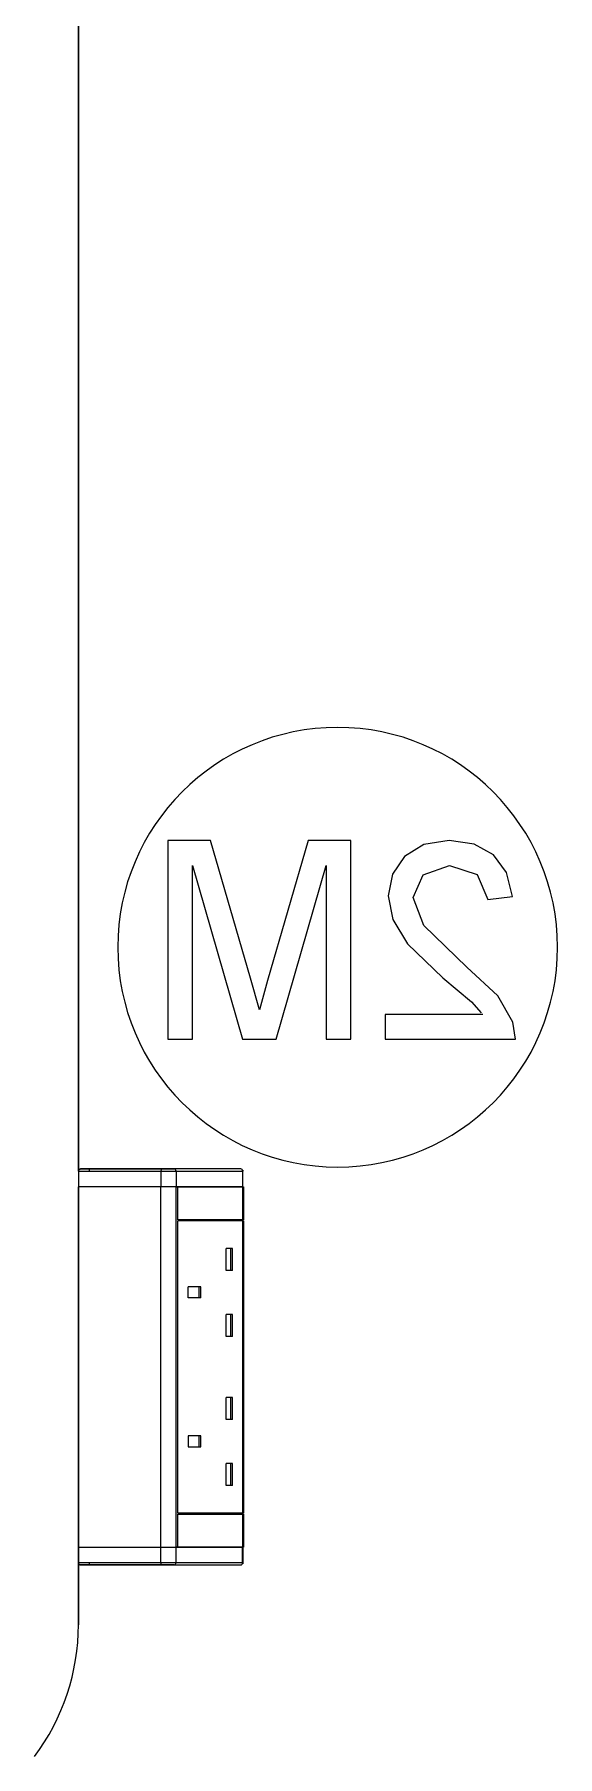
# Model space of a CAD drawing. Header units: millimetres. Extents: x 155927 to 326028, y -36033 to 97293.
# Drawn here: x 195520 to 195758, y 32993 to 33776 of the extents above; entities that cross this region are included whole.
import ezdxf

# ---------------------------------------------------------------- set-up
doc = ezdxf.new("R2010")
doc.units = ezdxf.units.MM
doc.header["$MEASUREMENT"] = 0
doc.layers.add('I-FURN', color=8, linetype='CONTINUOUS', lineweight=9)

msp = doc.modelspace()

# ---------------------------------------------------------------- linework, layer by layer
at = {"layer": 'I-FURN'}
for p, q in [((195540.4, 33962.61), (195540.4, 33258.91)), ((195540.4, 33258.91), (195540.4, 33962.61)), ((195600.45, 33409.31), (195581, 33409.31)), ((195581, 33409.31), (195581, 33318.9)), ((195618.64, 33346.69), (195600.45, 33409.31)), ((195644.9, 33409.31), (195626.41, 33345.58)), ((195664.35, 33409.31), (195644.9, 33409.31)), ((195664.35, 33318.9), (195664.35, 33409.31)), ((195697.53, 33407.5), (195688.75, 33402.07)), ((195708.98, 33409.31), (195697.53, 33407.5)), ((195720.35, 33407.68), (195708.98, 33409.31)), ((195729.15, 33402.8), (195720.35, 33407.68)), ((195592.3, 33318.9), (195592.3, 33398.01)), ((195592.3, 33398.01), (195615.02, 33318.9)), ((195630.34, 33318.9), (195653.05, 33398.01)), ((195653.05, 33398.01), (195653.05, 33318.9)), ((195688.75, 33402.07), (195683.16, 33393.96)), ((195697.21, 33393.78), (195709.22, 33398.01)), ((195709.22, 33398.01), (195721.75, 33393.88)), ((195735.07, 33394.81), (195729.15, 33402.8)), ((195683.16, 33393.96), (195681.3, 33384.1)), ((195692.6, 33383.42), (195697.21, 33393.78)), ((195721.75, 33393.88), (195726.51, 33382.47)), ((195737.81, 33383.88), (195735.07, 33394.81)), ((195681.3, 33384.1), (195683.31, 33373.38)), ((195697.48, 33370.61), (195692.6, 33383.42)), ((195726.51, 33382.47), (195737.81, 33383.88)), ((195683.31, 33373.38), (195689.99, 33362.3)), ((195716.99, 33351.79), (195697.48, 33370.61)), ((195689.99, 33362.3), (195706.18, 33346.82)), ((195731.14, 33338.69), (195716.99, 33351.79)), ((195622.68, 33332.27), (195618.64, 33346.69)), ((195626.41, 33345.58), (195622.68, 33332.27)), ((195706.18, 33346.82), (195719.18, 33335.95)), ((195719.18, 33335.95), (195723.58, 33330.99)), ((195738.01, 33326.69), (195731.14, 33338.69)), ((195679.89, 33330.2), (195679.89, 33318.9)), ((195724.28, 33330.2), (195679.89, 33330.2)), ((195739.22, 33318.9), (195738.01, 33326.69)), ((195581, 33318.9), (195592.3, 33318.9)), ((195615.02, 33318.9), (195630.34, 33318.9)), ((195653.05, 33318.9), (195664.35, 33318.9)), ((195679.89, 33318.9), (195739.22, 33318.9)), ((195540.39, 33258.91), (195540.39, 33251.91)), ((195540.4, 33258.91), (195577.86, 33258.91)), ((195540.4, 33258.91), (195540.4, 33251.91)), ((195541.4, 33259.91), (195541.4, 33259.91)), ((195578.43, 33259.91), (195541.4, 33259.91)), ((195541.4, 33259.91), (195545.39, 33259.91)), ((195545.39, 33258.91), (195545.39, 33259.91)), ((195545.39, 33259.91), (195583.96, 33259.91)), ((195577.86, 33258.91), (195584.78, 33258.91)), ((195577.86, 33258.91), (195577.86, 33251.91)), ((195583.96, 33259.91), (195578.43, 33259.91)), ((195614.24, 33259.91), (195583.96, 33259.91)), ((195614.24, 33259.91), (195583.96, 33259.91)), ((195584.78, 33258.91), (195615.06, 33258.91)), ((195584.78, 33258.91), (195584.78, 33251.91)), ((195614.87, 33259.69), (195614.9, 33259.66)), ((195615.06, 33258.91), (195615.24, 33258.91)), ((195615.06, 33258.91), (195615.06, 33251.91)), ((195615.24, 33251.91), (195615.24, 33258.91)), ((195615.24, 33251.91), (195615.24, 33258.91)), ((195615.24, 33251.91), (195615.24, 33258.91)), ((195540.39, 33251.79), (195540.39, 33087.89)), ((195540.4, 33251.91), (195577.86, 33251.91)), ((195540.4, 33087.89), (195540.4, 33251.79)), ((195577.86, 33251.79), (195540.4, 33251.79)), ((195577.86, 33251.91), (195584.78, 33251.91)), ((195577.86, 33087.89), (195577.86, 33251.79)), ((195584.78, 33251.79), (195577.86, 33251.79)), ((195585.61, 33251.85), (195583.16, 33251.85)), ((195584.78, 33251.91), (195615.06, 33251.91)), ((195584.78, 33087.89), (195584.78, 33251.79)), ((195584.78, 33251.79), (195585.41, 33251.79)), ((195585.41, 33251.79), (195585.41, 33236.85)), ((195585.61, 33236.85), (195585.61, 33251.85)), ((195585.61, 33251.85), (195615.44, 33251.85)), ((195615.06, 33251.91), (195615.24, 33251.91)), ((195615.24, 33087.89), (195615.24, 33251.79)), ((195615.44, 33251.85), (195615.44, 33236.85)), ((195585.41, 33236.35), (195585.41, 33103.35)), ((195615.44, 33236.85), (195585.61, 33236.85)), ((195585.61, 33103.35), (195585.61, 33236.35)), ((195615.44, 33236.35), (195585.61, 33236.35)), ((195615.06, 33236.85), (195615.06, 33236.35)), ((195615.44, 33236.35), (195615.44, 33103.35)), ((195610.42, 33223.74), (195607.55, 33223.74)), ((195607.55, 33213.74), (195607.55, 33223.74)), ((195609.68, 33213.74), (195609.68, 33223.74)), ((195610.42, 33213.74), (195610.42, 33223.74)), ((195610.42, 33213.74), (195607.55, 33213.74)), ((195596.08, 33206.24), (195590.34, 33206.24)), ((195590.34, 33201.24), (195590.34, 33206.24)), ((195596.08, 33201.24), (195590.34, 33201.24)), ((195595.34, 33201.24), (195595.34, 33206.24)), ((195596.08, 33201.24), (195596.08, 33206.24)), ((195610.42, 33193.74), (195607.55, 33193.74)), ((195607.55, 33183.74), (195607.55, 33193.74)), ((195609.68, 33183.74), (195609.68, 33193.74)), ((195610.42, 33183.74), (195610.42, 33193.74)), ((195610.42, 33183.74), (195607.55, 33183.74)), ((195610.42, 33155.96), (195607.55, 33155.96)), ((195607.55, 33145.96), (195607.55, 33155.96)), ((195609.68, 33145.96), (195609.68, 33155.96)), ((195610.42, 33145.96), (195610.42, 33155.96)), ((195590.34, 33138.46), (195590.34, 33133.46)), ((195596.08, 33138.46), (195590.34, 33138.46)), ((195595.34, 33133.46), (195595.34, 33138.46)), ((195596.08, 33133.46), (195596.08, 33138.46)), ((195610.42, 33145.96), (195607.55, 33145.96)), ((195590.34, 33133.46), (195596.08, 33133.46)), ((195610.42, 33125.96), (195607.55, 33125.96)), ((195607.55, 33115.96), (195607.55, 33125.96)), ((195609.68, 33115.96), (195609.68, 33125.96)), ((195610.42, 33115.96), (195610.42, 33125.96)), ((195610.42, 33115.96), (195607.55, 33115.96)), ((195585.41, 33102.85), (195585.41, 33087.89)), ((195615.44, 33103.35), (195585.61, 33103.35)), ((195585.61, 33087.85), (195585.61, 33102.85)), ((195585.61, 33102.85), (195615.44, 33102.85)), ((195615.06, 33103.35), (195615.06, 33102.85)), ((195615.44, 33102.85), (195615.44, 33087.85)), ((195540.39, 33087.79), (195540.39, 33080.79)), ((195540.4, 33087.89), (195577.86, 33087.89)), ((195540.4, 33080.79), (195540.4, 33087.79)), ((195577.86, 33087.79), (195540.4, 33087.79)), ((195577.86, 33087.89), (195584.78, 33087.89)), ((195577.86, 33080.79), (195577.86, 33087.79)), ((195584.78, 33087.79), (195577.86, 33087.79)), ((195585.41, 33087.89), (195584.78, 33087.89)), ((195584.78, 33080.79), (195584.78, 33087.79)), ((195615.06, 33087.79), (195584.78, 33087.79)), ((195615.44, 33087.85), (195585.61, 33087.85)), ((195615.06, 33080.79), (195615.06, 33087.79)), ((195615.24, 33087.79), (195615.06, 33087.79)), ((195615.24, 33080.79), (195615.24, 33087.79)), ((195615.24, 33080.79), (195615.24, 33087.79)), ((195615.24, 33087.79), (195615.24, 33080.79)), ((195540.4, 33080.79), (195540.4, 33052.61)), ((195540.4, 33052.61), (195540.4, 33080.79)), ((195577.86, 33080.79), (195540.4, 33080.79)), ((195545.39, 33079.79), (195541.4, 33079.79)), ((195541.4, 33079.79), (195578.43, 33079.79)), ((195545.39, 33079.79), (195545.39, 33080.79)), ((195583.96, 33079.79), (195545.39, 33079.79)), ((195584.78, 33080.79), (195577.86, 33080.79)), ((195578.43, 33079.79), (195583.96, 33079.79)), ((195583.96, 33079.79), (195614.24, 33079.79)), ((195583.96, 33079.79), (195614.24, 33079.79)), ((195615.06, 33080.79), (195584.78, 33080.79)), ((195614.91, 33080.04), (195614.88, 33080.02)), ((195615.24, 33080.79), (195615.06, 33080.79))]:
    msp.add_line(p, q, dxfattribs=at)
at = {"layer": 'I-FURN', "flags": 128}
for points in [[(195540.39, 33258.91), (195540.4, 33258.95), (195540.4, 33258.99), (195540.4, 33259.03), (195540.41, 33259.07), (195540.41, 33259.11), (195540.42, 33259.15), (195540.43, 33259.19), (195540.45, 33259.22), (195540.46, 33259.26), (195540.47, 33259.3), (195540.49, 33259.34), (195540.51, 33259.37), (195540.53, 33259.41), (195540.55, 33259.44), (195540.57, 33259.47), (195540.59, 33259.51), (195540.62, 33259.54), (195540.64, 33259.57), (195540.67, 33259.6), (195540.7, 33259.63), (195540.73, 33259.65), (195540.76, 33259.68), (195540.79, 33259.71), (195540.82, 33259.73), (195540.85, 33259.75), (195540.89, 33259.77), (195540.92, 33259.79), (195540.96, 33259.81), (195540.99, 33259.83), (195541.03, 33259.84), (195541.07, 33259.86), (195541.11, 33259.87), (195541.15, 33259.88), (195541.19, 33259.89), (195541.22, 33259.9), (195541.26, 33259.9), (195541.3, 33259.91), (195541.34, 33259.91), (195541.38, 33259.91), (195541.39, 33259.91)], [(195541.39, 33259.91), (195541.4, 33259.91), (195541.41, 33259.91), (195541.42, 33259.91), (195541.45, 33259.91), (195541.47, 33259.91), (195541.51, 33259.91), (195541.55, 33259.91), (195541.6, 33259.91), (195541.65, 33259.91), (195541.71, 33259.91), (195541.78, 33259.91), (195541.85, 33259.91), (195541.92, 33259.91), (195542.01, 33259.91), (195542.09, 33259.91), (195542.19, 33259.91), (195542.28, 33259.91), (195542.39, 33259.91), (195542.49, 33259.91), (195542.61, 33259.91), (195542.72, 33259.91), (195542.85, 33259.91), (195542.97, 33259.91), (195543.1, 33259.91), (195543.23, 33259.91), (195543.37, 33259.91), (195543.51, 33259.91), (195543.65, 33259.91), (195543.8, 33259.91), (195543.94, 33259.91), (195544.1, 33259.91), (195544.25, 33259.91), (195544.4, 33259.91), (195544.56, 33259.91), (195544.71, 33259.91), (195544.87, 33259.91), (195545.03, 33259.91), (195545.19, 33259.91), (195545.35, 33259.91), (195545.39, 33259.91)], [(195578.43, 33259.91), (195575.65, 33259.91), (195572.95, 33259.91), (195570.33, 33259.91), (195567.81, 33259.91), (195565.38, 33259.91), (195563.05, 33259.91), (195560.82, 33259.91), (195558.7, 33259.91), (195556.68, 33259.91), (195554.78, 33259.91), (195552.99, 33259.91), (195551.32, 33259.91), (195549.77, 33259.91), (195548.35, 33259.91), (195547.04, 33259.91), (195545.87, 33259.91), (195544.83, 33259.91), (195543.91, 33259.91), (195543.13, 33259.91), (195542.48, 33259.91), (195541.97, 33259.91), (195541.59, 33259.91), (195541.4, 33259.91)], [(195583.96, 33259.91), (195583.87, 33259.91), (195583.77, 33259.91), (195583.66, 33259.91), (195583.55, 33259.91), (195583.44, 33259.91), (195583.32, 33259.91), (195583.2, 33259.91), (195583.07, 33259.91), (195582.94, 33259.91), (195582.81, 33259.91), (195582.67, 33259.91), (195582.53, 33259.91), (195582.39, 33259.91), (195582.24, 33259.91), (195582.09, 33259.91), (195581.94, 33259.91), (195581.79, 33259.91), (195581.64, 33259.91), (195581.48, 33259.91), (195581.32, 33259.91), (195581.16, 33259.91), (195581, 33259.91), (195580.84, 33259.91), (195580.68, 33259.91), (195580.52, 33259.91), (195580.36, 33259.91), (195580.21, 33259.91), (195580.05, 33259.91), (195579.89, 33259.91), (195579.73, 33259.91), (195579.58, 33259.91), (195579.43, 33259.91), (195579.28, 33259.91), (195579.13, 33259.91), (195578.98, 33259.91), (195578.84, 33259.91), (195578.7, 33259.91), (195578.56, 33259.91), (195578.43, 33259.91)], [(195615.1, 33259.42), (195615.12, 33259.38), (195615.14, 33259.35), (195615.16, 33259.31), (195615.17, 33259.27), (195615.19, 33259.23), (195615.2, 33259.2), (195615.21, 33259.16), (195615.22, 33259.12), (195615.23, 33259.08), (195615.23, 33259.04), (195615.24, 33259), (195615.24, 33258.96), (195615.24, 33258.92), (195615.24, 33258.91)], [(195541.39, 33079.79), (195541.35, 33079.79), (195541.31, 33079.79), (195541.27, 33079.79), (195541.23, 33079.8), (195541.2, 33079.81), (195541.16, 33079.82), (195541.12, 33079.83), (195541.08, 33079.84), (195541.04, 33079.85), (195541, 33079.87), (195540.97, 33079.88), (195540.93, 33079.9), (195540.9, 33079.92), (195540.86, 33079.94), (195540.83, 33079.96), (195540.8, 33079.99), (195540.77, 33080.01), (195540.73, 33080.04), (195540.71, 33080.06), (195540.68, 33080.09), (195540.65, 33080.12), (195540.62, 33080.15), (195540.6, 33080.18), (195540.58, 33080.21), (195540.55, 33080.25), (195540.53, 33080.28), (195540.51, 33080.32), (195540.49, 33080.35), (195540.48, 33080.39), (195540.46, 33080.43), (195540.45, 33080.46), (195540.44, 33080.5), (195540.43, 33080.54), (195540.42, 33080.58), (195540.41, 33080.62), (195540.4, 33080.66), (195540.4, 33080.7), (195540.4, 33080.74), (195540.39, 33080.78), (195540.39, 33080.79)], [(195545.39, 33079.79), (195545.23, 33079.79), (195545.07, 33079.79), (195544.92, 33079.79), (195544.76, 33079.79), (195544.6, 33079.79), (195544.44, 33079.79), (195544.29, 33079.79), (195544.14, 33079.79), (195543.99, 33079.79), (195543.84, 33079.79), (195543.69, 33079.79), (195543.55, 33079.79), (195543.41, 33079.79), (195543.27, 33079.79), (195543.14, 33079.79), (195543.01, 33079.79), (195542.88, 33079.79), (195542.76, 33079.79), (195542.64, 33079.79), (195542.52, 33079.79), (195542.42, 33079.79), (195542.31, 33079.79), (195542.21, 33079.79), (195542.12, 33079.79), (195542.03, 33079.79), (195541.94, 33079.79), (195541.87, 33079.79), (195541.79, 33079.79), (195541.73, 33079.79), (195541.67, 33079.79), (195541.61, 33079.79), (195541.56, 33079.79), (195541.52, 33079.79), (195541.48, 33079.79), (195541.45, 33079.79), (195541.43, 33079.79), (195541.41, 33079.79), (195541.4, 33079.79), (195541.39, 33079.79)], [(195541.39, 33079.79), (195541.4, 33079.79), (195541.4, 33079.79)], [(195541.4, 33079.79), (195541.68, 33079.79), (195542.09, 33079.79), (195542.64, 33079.79), (195543.33, 33079.79), (195544.14, 33079.79), (195545.09, 33079.79), (195546.17, 33079.79), (195547.38, 33079.79), (195548.72, 33079.79), (195550.17, 33079.79), (195551.76, 33079.79), (195553.46, 33079.79), (195555.28, 33079.79), (195557.21, 33079.79), (195559.26, 33079.79), (195561.41, 33079.79), (195563.66, 33079.79), (195566.02, 33079.79), (195568.48, 33079.79), (195571.02, 33079.79), (195573.66, 33079.79), (195576.38, 33079.79), (195578.43, 33079.79)], [(195578.43, 33079.79), (195578.56, 33079.79), (195578.7, 33079.79), (195578.84, 33079.79), (195578.98, 33079.79), (195579.13, 33079.79), (195579.28, 33079.79), (195579.43, 33079.79), (195579.58, 33079.79), (195579.73, 33079.79), (195579.89, 33079.79), (195580.05, 33079.79), (195580.21, 33079.79), (195580.36, 33079.79), (195580.52, 33079.79), (195580.68, 33079.79), (195580.84, 33079.79), (195581, 33079.79), (195581.16, 33079.79), (195581.32, 33079.79), (195581.48, 33079.79), (195581.64, 33079.79), (195581.79, 33079.79), (195581.94, 33079.79), (195582.09, 33079.79), (195582.24, 33079.79), (195582.39, 33079.79), (195582.53, 33079.79), (195582.67, 33079.79), (195582.81, 33079.79), (195582.94, 33079.79), (195583.07, 33079.79), (195583.2, 33079.79), (195583.32, 33079.79), (195583.44, 33079.79), (195583.55, 33079.79), (195583.66, 33079.79), (195583.77, 33079.79), (195583.87, 33079.79), (195583.96, 33079.79)], [(195615.24, 33080.79), (195615.24, 33080.75), (195615.24, 33080.71), (195615.23, 33080.67), (195615.23, 33080.63), (195615.22, 33080.59), (195615.21, 33080.55), (195615.2, 33080.51), (195615.19, 33080.47), (195615.18, 33080.44), (195615.16, 33080.4), (195615.15, 33080.36), (195615.13, 33080.33), (195615.11, 33080.29)]]:
    msp.add_lwpolyline(points, dxfattribs=at)
at = {"layer": 'I-FURN'}
for centre, start, end in [((195658.28, 33360.77), 0, 180), ((195658.28, 33360.77), 180, 0), ((195440.4, 33052.61), 323.1301, 0), ((195440.4, 33052.61), 323.1301, 0)]:
    msp.add_arc(centre, 100, start, end, dxfattribs=at)
for centre, major_axis, ratio, start_param, end_param in [((195541.4, 33258.91), (0, 1), 0.998113, 0, 1.570796), ((195578.43, 33258.91), (0, 1), 0.56467, 0, 1.570796), ((195583.96, 33258.91), (0, 1), 0.819152, 4.712389, 6.283185), ((195614.24, 33258.91), (0, 1), 0.819152, 4.712389, 6.283185), ((195541.4, 33080.79), (0, 1), 0.998113, 1.570796, 3.141593), ((195578.43, 33080.79), (0, 1), 0.56467, 1.570796, 3.141593), ((195583.96, 33080.79), (0, 1), 0.819152, 3.141593, 4.712389), ((195614.24, 33080.79), (0, -1), 0.819152, 0, 1.570796)]:
    msp.add_ellipse(centre, major_axis=major_axis, ratio=ratio, start_param=start_param, end_param=end_param, dxfattribs=at)

doc.saveas('drawing.dxf')
